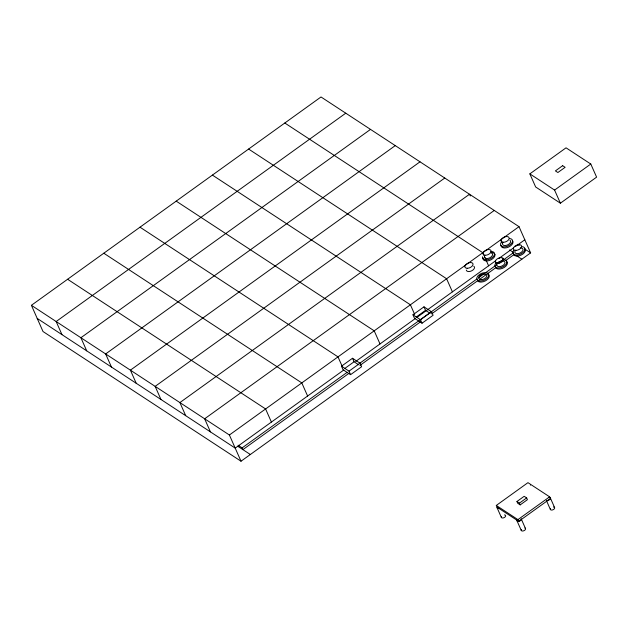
<?xml version="1.0" encoding="UTF-8"?>
<svg xmlns="http://www.w3.org/2000/svg" width="628" height="628" viewBox="0 0 628 628"><rect width="100%" height="100%" fill="white"/><g stroke="black" fill="none" stroke-linecap="round" stroke-linejoin="round"><path stroke-width="0.94" d="M496.795 265.181L495.343 261.907A4.357 2.481 -23.9 0 0 500.885 262.543A4.357 2.481 -23.9 0 0 502.769 258.014L504.221 261.295A4.357 2.481 -23.9 0 1 502.337 265.825A4.357 2.481 -23.9 0 1 496.795 265.181L495.374 261.209A4.357 2.481 -23.9 0 1 502.031 257.723L503.483 260.997A4.357 2.481 -23.9 0 0 496.827 264.49M31.4 305.31L321.01 96.971L519.011 226.661L530.629 252.88L241.011 461.219L43.018 331.529L31.4 305.31L229.393 435L241.011 461.219M345.761 113.189L56.151 321.52L61.96 334.63M370.512 129.399L80.902 337.731L86.711 350.84M395.263 145.61L105.645 353.941L111.454 367.05M420.006 161.82L130.396 370.159L136.205 383.261M444.757 178.03L155.147 386.369L160.956 399.479M529.844 173.87L566.04 147.823L590.791 164.034L596.6 177.143L560.396 203.189L535.653 186.979L529.844 173.87L554.587 190.08L560.396 203.189M494.26 210.451L204.642 418.79L210.451 431.899M554.587 190.08L590.791 164.034M229.393 435L519.011 226.661M341.467 366.202L352.504 358.258L360.056 363.204L361.618 366.721L350.573 374.665L343.029 369.719L341.467 366.202L349.011 371.14L350.573 374.665M412.949 314.777L423.986 306.833L431.538 311.778L433.085 315.272L422.04 323.216L414.496 318.27L412.949 314.777L420.493 319.723L422.04 323.216M344.607 368.589L354.066 361.783L358.596 364.742M416.074 317.132L425.533 310.326L430.062 313.294M343.806 369.986L235.202 448.109L37.209 318.42M355.613 361.493L415.422 318.467M417 317.336L495.696 260.722M498.844 258.453L513.798 247.699M515.376 246.569L524.82 239.77M238.091 445.236L242.125 447.882L347.229 372.271M359.169 363.683L477.013 278.911M478.599 277.764L484.172 273.753M485.766 272.607L495.319 265.738M498.506 263.446L502.486 260.581M504.08 259.435L513.633 252.566L509.598 249.92M349.011 371.14L360.056 363.204M420.493 319.723L431.538 311.778M348.799 373.448L242.903 449.624L242.125 447.882M359.946 365.425L420.454 321.897M431.601 313.882L477.782 280.661M479.376 279.515L496.096 267.489M505.65 260.612L514.41 254.309M496.293 505.438L527.967 482.657L549.626 496.834L550.395 498.585L518.72 521.373L497.062 507.189L496.293 505.438L517.943 519.623L518.72 521.373A2.324 1.327 -23.9 0 0 521.311 519.16M516.938 501.513L524.176 496.308L526.649 497.925L527.426 499.676L520.188 504.888L517.707 503.264L516.938 501.513L519.411 503.138L520.188 504.888M519.411 503.138L526.649 497.925M517.943 519.623L549.626 496.834M517.535 244.308L519.168 245.375M524.898 249.128L530.629 252.88M516.648 255.777L521.86 259.191M284.814 123.017L482.806 252.707L483.968 255.329M248.609 149.056L446.602 278.746L452.411 291.855M212.405 175.102L410.406 304.792L414.661 314.4M176.209 201.141L374.202 330.83L380.011 343.94M140.005 227.187L337.997 356.877L342.26 366.485M103.801 253.225L301.801 382.915L307.61 396.025M67.604 279.272L265.597 408.954L271.406 422.063M238.059 446.453L250.344 454.507M501.058 240.053L502.51 243.334M470.286 195.991L469.509 194.24L179.898 402.579L185.707 415.689M484.745 257.072L488.615 265.817M550.309 497.886L554.571 507.502M546.564 500.854L550.434 509.598M521.193 518.83L525.455 528.446M423.986 306.833L425.533 310.326M517.056 520.926L521.319 530.542M497.148 507.887L501.411 517.503M352.504 358.258L354.066 361.783M524.812 528.022A2.324 1.327 -23.9 0 1 525.165 529.812A2.324 1.327 -23.9 0 1 522.268 531.013A2.324 1.327 -23.9 0 1 521.413 529.443M518.72 521.373A2.324 1.327 -23.9 0 1 517.15 519.827M504.433 514.921A2.324 1.327 -23.9 0 1 505.462 516.506A2.324 1.327 -23.9 0 1 502.533 517.99A2.324 1.327 -23.9 0 1 501.505 516.404M530.409 484.847A2.324 1.327 -23.9 0 1 530.527 485.169M554.312 507.243A2.324 1.327 -23.9 0 1 552.671 509.897A2.324 1.327 -23.9 0 1 550.528 508.499M553.449 507.016A2.324 1.327 -23.9 0 1 553.927 507.079M549.194 497.4A2.324 1.327 -23.9 0 1 550.081 499.182A2.324 1.327 -23.9 0 1 546.815 500.398M498.813 508.335A2.324 1.327 -23.9 0 1 497.062 507.189M491.261 252.542A6.398 3.642 -23.9 0 1 494.542 253.688L494.063 252.597A6.398 3.642 -23.9 0 0 490.774 251.443M509.944 240.241A4.357 2.481 -23.9 0 1 506.867 245.218A4.357 2.481 -23.9 0 1 502.847 242.581M509.622 238.491A6.398 3.642 -23.9 0 1 511.742 243.185A6.398 3.642 -23.9 0 1 503.483 246.867A6.398 3.642 -23.9 0 1 501.364 242.18M487.564 273.965A6.398 3.642 -23.9 0 1 485.53 280.826A6.398 3.642 -23.9 0 1 477.241 279.554M479.038 276.32A6.398 3.642 -23.9 0 1 484.879 273.714M512.291 240.398A6.398 3.642 -23.9 0 1 508.539 247.087A6.398 3.642 -23.9 0 1 501.011 245.43M503.106 259.552A6.398 3.642 -23.9 0 1 506.27 263.988A6.398 3.642 -23.9 0 1 497.714 267.952A6.398 3.642 -23.9 0 1 496.049 262.826M506.906 261.774A6.398 3.642 -23.9 0 1 502.243 268.439A6.398 3.642 -23.9 0 1 495.382 266.099M497.627 262.889A6.398 3.642 -23.9 0 1 503.593 260.651M521.931 246.592A6.398 3.642 -23.9 0 1 524.16 251.239A6.398 3.642 -23.9 0 1 515.933 254.984A6.398 3.642 -23.9 0 1 513.704 250.337M520.361 247.919A4.357 2.481 -23.9 0 1 522.645 250.87A4.357 2.481 -23.9 0 1 516.86 253.641A4.357 2.481 -23.9 0 1 515.58 250.211M524.631 248.468A6.398 3.642 -23.9 0 1 520.989 255.164A6.398 3.642 -23.9 0 1 513.382 253.586M473.795 266.241A4.357 2.481 -23.9 0 1 471.769 270.786A4.357 2.481 -23.9 0 1 466.306 270.04M491.402 252.982A4.357 2.481 -23.9 0 1 489.589 257.896A4.357 2.481 -23.9 0 1 484.526 256.114M562.649 165.69L555.403 170.902L557.884 172.519L565.121 167.315L562.649 165.69M494.958 254.544L494.479 253.453A6.398 3.642 -23.9 0 1 488.545 259.513A6.398 3.642 -23.9 0 1 482.524 256.868L483.003 257.959A6.398 3.642 -23.9 0 0 489.031 260.604A6.398 3.642 -23.9 0 0 494.958 254.544M516.051 250.384A4.357 2.481 -23.9 0 0 521.53 245.925A4.357 2.481 -23.9 0 0 514.85 246.223A4.357 2.481 -23.9 0 0 516.051 250.384M481.001 279.664A4.357 2.481 -23.9 0 0 486.881 275.441A4.357 2.481 -23.9 0 0 480.459 275.276A4.357 2.481 -23.9 0 0 481.001 279.664M479.721 280.983A6.398 3.642 -23.9 0 0 488.812 275.127A6.398 3.642 -23.9 0 0 479.808 274.271A6.398 3.642 -23.9 0 0 479.721 280.983M467.169 268.282A4.357 2.481 -23.9 0 0 473.049 264.05A4.357 2.481 -23.9 0 0 466.635 263.886A4.357 2.481 -23.9 0 0 467.169 268.282M485.012 255.243A4.357 2.481 -23.9 0 0 491.167 251.216A4.357 2.481 -23.9 0 0 484.981 250.698A4.357 2.481 -23.9 0 0 485.012 255.243M503.318 242.275A4.357 2.481 -23.9 0 0 509.198 238.051A4.357 2.481 -23.9 0 0 502.777 237.886A4.357 2.481 -23.9 0 0 503.318 242.275"/></g></svg>
